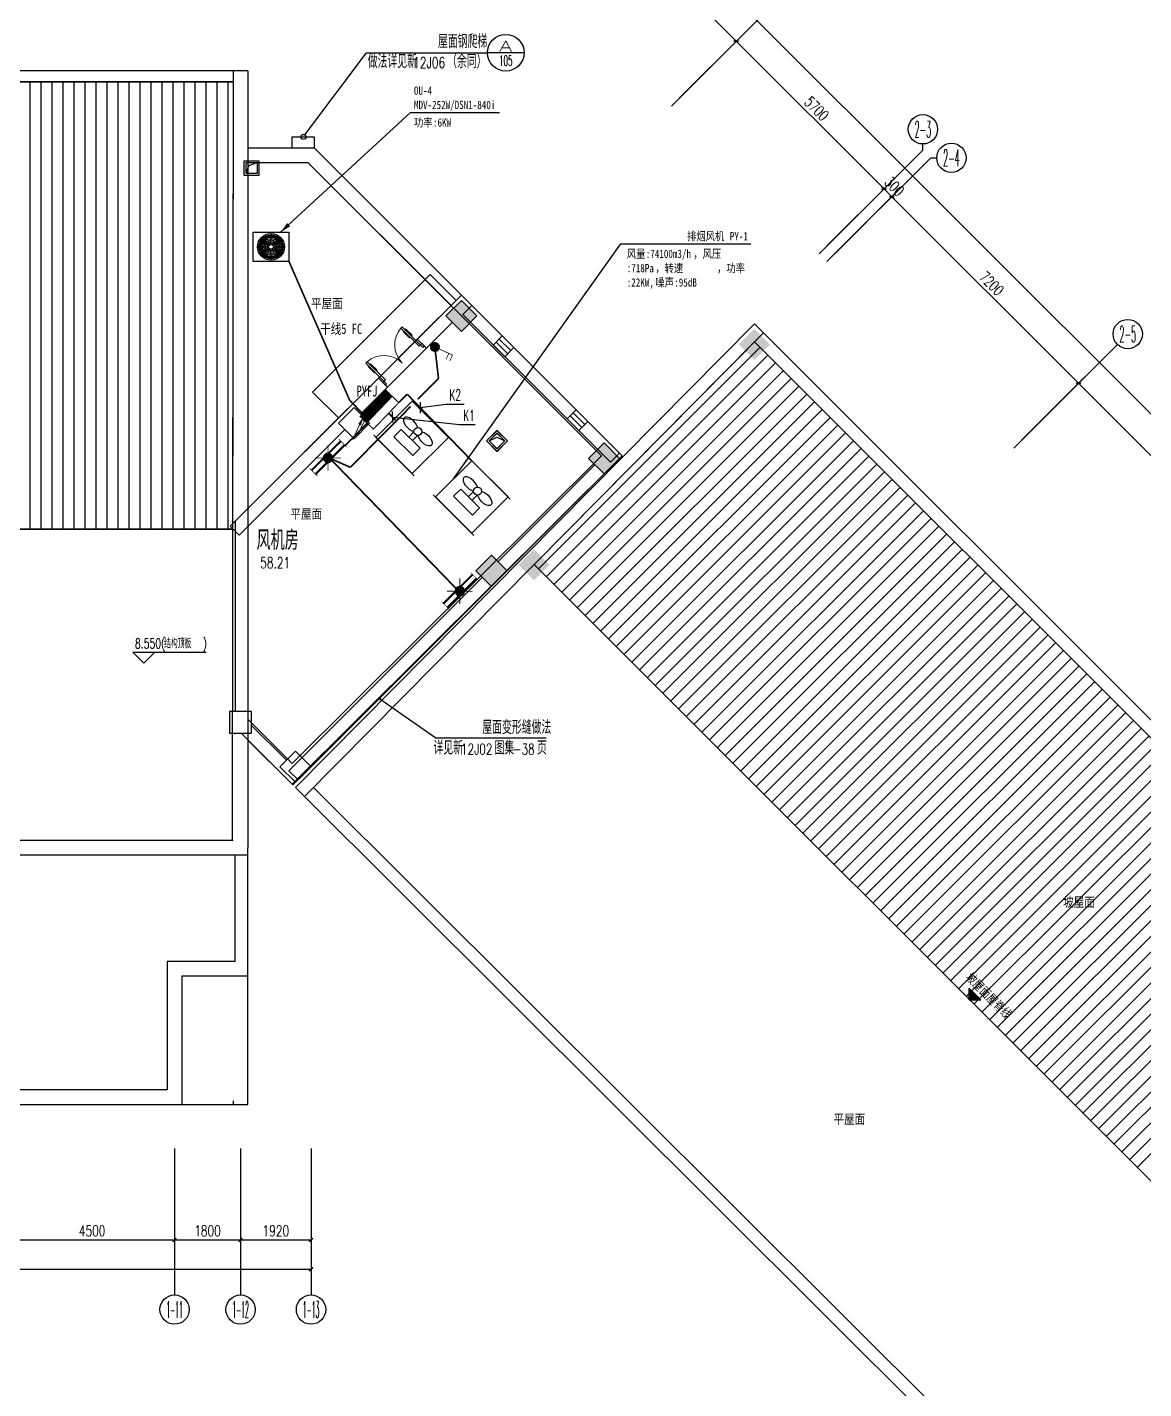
# Model space of a CAD drawing. Extents: x 815029915 to 815825525, y 579155098 to 579748855.
# Drawn here: x 815199760 to 815230207, y 579356450 to 579393603 of the extents above; entities that cross this region are included whole.
import ezdxf
from ezdxf.enums import TextEntityAlignment as Align

# ---------------------------------------------------------------- set-up
doc = ezdxf.new("R2010")
doc.units = 0
doc.header["$LTSCALE"] = 100
doc.header["$MEASUREMENT"] = 0
for name, color, linetype in [('ABDE_SYS', 3, 'Continuous'), ('AXIS', 3, 'Continuous'), ('AXIS_TEXT', 7, 'Continuous'), ('COLUMN', 9, 'Continuous'), ('DIM_ELEV', 3, 'Continuous'), ('DIM_IDEN', 3, 'Continuous'), ('DIM_LEAD', 3, 'Continuous'), ('DOOR_FIRE', 4, 'Continuous'), ('E-TEXT-PLAN-DER', 7, 'Continuous'), ('H-DIM_LEAD', 3, 'Continuous'), ('H-空调-VRV-标注', 3, 'Continuous'), ('H-空调-VRV-设备', 7, 'Continuous'), ('H-通风-排烟-法兰', 4, 'Continuous'), ('H-通风-排烟-端线', 4, 'Continuous'), ('H-通风-排烟-设备', 7, 'Continuous'), ('H-通风-排烟-风管', 2, 'Continuous'), ('PUB_TEXT', 7, 'Continuous'), ('SPACE', 7, 'Continuous'), ('WALL', 9, 'Continuous'), ('WINDOW', 4, 'Continuous'), ('zm', 1, 'Continuous'), ('电-强电平面-标注', 3, 'Continuous'), ('电-强电平面-线缆', 3, 'Continuous'), ('设备-照明', 3, 'Continuous'), ('设备-箱柜', 3, 'Continuous')]:
    doc.layers.add(name, color=color, linetype=linetype)
doc.layers.add('电-强电平面-箭头', color=3, linetype='Continuous', lineweight=0)
doc.styles.add('-宋体', font='', dxfattribs={"width": 0.8})
doc.styles.add('_TCH_AXIS', font='COMPLEX', dxfattribs={"bigfont": 'GBCBIG'})
doc.styles.add('_TCH_DIM', font='SIMPLEX', dxfattribs={"bigfont": 'GBCBIG'})
doc.styles.add('_TCH_DIM_T3', font='SIMPLEX', dxfattribs={"width": 0.705882, "bigfont": 'GBCBIG'})
doc.styles.add('_TCH_LABEL', font='COMPLEX', dxfattribs={"bigfont": 'GBCBIG'})
doc.styles.add('_TCH_SPACE', font='SIMPLEX', dxfattribs={"height": 5, "bigfont": 'GBCBIG'})
doc.styles.add('_THVAC_DIM', font='', dxfattribs={"width": 0.8, "height": 3.5})
doc.styles.add('COMPLEX', font='COMPLEX')
doc.styles.add('ELEC-DIM', font='simplex.shx', dxfattribs={"width": 0.6, "bigfont": 'HZTXT.shx'})
doc.styles.add('IDQSTYLE', font='txt.shx', dxfattribs={"width": 0.7, "bigfont": 'hztxt.shx'})
doc.styles.add('宋体-TK', font='', dxfattribs={"width": 0.8})
doc.styles.get('-宋体').set_extended_font_data('SimSun')
doc.styles.get('_THVAC_DIM').set_extended_font_data('SimSun')
doc.styles.get('宋体-TK').set_extended_font_data('SimSun')
doc.dimstyles.new('_TCH_ARCH-100', dxfattribs={"dimscale": 100, "dimtxt": 2.975, "dimasz": 1, "dimexe": 2.5, "dimexo": 3, "dimgap": 1, "dimtad": 1, "dimdec": 0, "dimzin": 0, "dimdsep": 46, "dimtxsty": '_TCH_DIM_T3', "dimblk": 'ARCHTICK', "dimcen": 0.09, "dimclrt": 7, "dimazin": 2, "dimtfac": 1, "dimtdec": 0, "dimtix": 1, "dimtmove": 2, "dimatfit": 3, "dimfxl": 0, "dimtolj": 1, "dimtzin": 0, "dimarcsym": 0})

# ---------------------------------------------------------------- blocks, each defined once
blk = doc.blocks.new('$VRV_美的$00000021')
for p, q in [((-465, -382), (-465, 382)), ((-465, 382), (465, 382)), ((465, 382), (465, -382)), ((-348, 0), (-65, 0)), ((-238, 254), (-44, 47)), ((-1, 65), (0, 348)), ((239, 253), (44, 47)), ((65, 0), (348, 0)), ((-44, -47), (-238, -254)), ((0, -348), (-2, -65)), ((44, -47), (238, -254)), ((465, -382), (-465, -382))]:
    blk.add_line(p, q)
for radius in [348, 311, 282, 255, 217, 179, 141, 103, 64.6]:
    blk.add_circle((0, 0), radius)
blk = doc.blocks.new('$轴流风机$00000013')
for p, q in [((500, 500, 0), (-500, 500, 0)), ((-500, 500, 0), (-500, -500, 0)), ((500, -500, 0), (500, 500, 0)), ((-240, 259, 0), (-240, -259, 0)), ((-240, 259, 0), (-40, 259, 0)), ((-40, 259, 0), (-40, -259, 0)), ((-40, 50, 0), (103, 50, 0)), ((-240, -259, 0), (-40, -259, 0)), ((-40, -50, 0), (103, -50, 0)), ((-500, -500, 0), (500, -500, 0))]:
    blk.add_line(p, q)
blk.add_circle((162, 0, 0), 77.4)
blk.add_ellipse((160, 199, 0), major_axis=(0, 177), ratio=0.500463, start_param=3.789623, end_param=8.795929)
at = {"extrusion": (0, 0, -1)}
blk.add_ellipse((160, -199, 0), major_axis=(0, -177), ratio=0.500463, start_param=3.789623, end_param=8.795929, dxfattribs=at)
blk = doc.blocks.new('bdfhfgjfj')
at = {"color": 250}
for p, q in [((85993181, 51520419), (85993257, 51520637)), ((85993257, 51520637), (85993481, 51520719))]:
    blk.add_line(p, q, dxfattribs=at)
for points in [[(85993531, 51520369), (85993131, 51520369), (85993131, 51520769), (85993531, 51520769)], [(85993481, 51520419), (85993181, 51520419), (85993181, 51520719), (85993481, 51520719)]]:
    blk.add_lwpolyline(points, close=True, dxfattribs=at)
blk = doc.blocks.new('$DorLib2D$00000011')
at = {"lineweight": 13}
for p, q in [((-0.483, 0.396), (-0.483, 0.235)), ((-0.417, 0.396), (-0.417, 0.235)), ((0.417, 0.396), (0.417, 0.235)), ((0.483, 0.396), (0.483, 0.235))]:
    blk.add_line(p, q, dxfattribs=at)
for p, q in [((-0.483, 0.396), (-0.467, 0.396)), ((-0.467, 0.471), (-0.467, -0.062)), ((-0.467, 0.471), (-0.433, 0.471)), ((-0.433, 0.471), (-0.433, 0.004)), ((-0.417, 0.396), (-0.433, 0.396)), ((0.417, 0.396), (0.433, 0.396)), ((0.433, 0.471), (0.433, 0.004)), ((0.467, 0.471), (0.433, 0.471)), ((0.467, 0.471), (0.467, -0.062)), ((0.483, 0.396), (0.467, 0.396)), ((-0.5, 0.004), (-0.433, 0.004)), ((-0.5, 0.004), (-0.5, -0.062)), ((-0.483, 0.235), (-0.467, 0.235)), ((-0.417, 0.235), (-0.433, 0.235)), ((0.417, 0.235), (0.433, 0.235)), ((0.5, 0.004), (0.433, 0.004)), ((0.483, 0.235), (0.467, 0.235)), ((0.5, 0.004), (0.5, -0.062)), ((-0.5, -0.062), (-0.467, -0.062)), ((0.5, -0.062), (0.467, -0.062))]:
    blk.add_line(p, q)
for centre, start, end in [((-0.467, 0.004), 0, 85.904), ((0.467, 0.004), 94.096, 180)]:
    blk.add_arc(centre, 0.467, start, end, dxfattribs=at)
blk = doc.blocks.new('$TCHSYS$WIN2D')
for p, q in [((-0.5, 0.5), (0.5, 0.5)), ((-0.5, 0.5), (-0.5, -0.5)), ((0.5, 0.167), (-0.5, 0.167)), ((0.5, 0.5), (0.5, -0.5)), ((0.5, -0.167), (-0.5, -0.167)), ((-0.5, -0.5), (0.5, -0.5))]:
    blk.add_line(p, q)
blk = doc.blocks.new('*X96')
at = {"color": 0}
for p, q in [((99.83, 192.74), (101.99, 194.9)), ((99.83, 193.17), (101.57, 194.9)), ((99.83, 193.59), (101.14, 194.9)), ((99.83, 194.02), (100.72, 194.9)), ((99.83, 194.44), (100.29, 194.9)), ((99.83, 194.87), (99.87, 194.9)), ((99.92, 192.4), (102.42, 194.9)), ((100.34, 192.4), (102.84, 194.9)), ((100.76, 192.4), (103.26, 194.9)), ((101.19, 192.4), (103.69, 194.9)), ((101.61, 192.4), (104.11, 194.9)), ((102.04, 192.4), (104.54, 194.9)), ((102.46, 192.4), (104.96, 194.9)), ((102.88, 192.4), (105.38, 194.9)), ((103.31, 192.4), (105.81, 194.9)), ((103.73, 192.4), (106.23, 194.9)), ((104.16, 192.4), (106.66, 194.9)), ((104.58, 192.4), (107.08, 194.9)), ((105.01, 192.4), (107.51, 194.9)), ((105.43, 192.4), (107.93, 194.9)), ((105.85, 192.4), (108.35, 194.9)), ((106.28, 192.4), (108.78, 194.9)), ((106.7, 192.4), (109.2, 194.9)), ((107.13, 192.4), (109.63, 194.9)), ((107.55, 192.4), (109.83, 194.68)), ((107.98, 192.4), (109.83, 194.26)), ((108.4, 192.4), (109.83, 193.83)), ((108.82, 192.4), (109.83, 193.41)), ((109.25, 192.4), (109.83, 192.99)), ((109.67, 192.4), (109.83, 192.56))]:
    blk.add_line(p, q, dxfattribs=at)
blk = doc.blocks.new('HC000427')
at = {"color": 0, "linetype": 'Continuous', "const_width": 0.3}
blk.add_lwpolyline([(5, 2.5), (-5, 2.5), (-5, -2.5), (5, -2.5)], close=True, dxfattribs=at)
blk.add_lwpolyline([(5, 0), (-5, 0)], dxfattribs=at)
at = {"color": 0, "linetype": 'Continuous'}
blk.add_blockref('*X96', (-104.83, -194.9), dxfattribs=at)
at = {"layer": 'E-TEXT-PLAN-DER', "color": 0, "style": 'IDQSTYLE', "width": 0.7}
blk.add_attdef('PSFHATT', (7, -2.5), '', height=2.5, dxfattribs=at)
blk = doc.blocks.new('*X163')
at = {"color": 0, "linetype": 'Continuous'}
for p, q in [((192.59, 446.72), (193.93, 448.06)), ((192.65, 447.21), (193.44, 448)), ((192.67, 446.38), (194.27, 447.98)), ((192.81, 446.1), (194.55, 447.84)), ((193.01, 445.87), (194.78, 447.64)), ((193.27, 445.7), (194.95, 447.39)), ((193.58, 445.59), (195.06, 447.07)), ((193.98, 445.57), (195.08, 446.67))]:
    blk.add_line(p, q, dxfattribs=at)
blk = doc.blocks.new('HC000755')
at = {"color": 0, "linetype": 'Continuous'}
blk.add_line((-5.47, -5.53), (-2.36, -2.36), dxfattribs=at)
blk.add_lwpolyline([(-2.36, -2.36, 0.8, 0, 0), (-0.41, -0.47, 0, 0, 0)], format="xyseb", dxfattribs=at)
blk.add_circle((0, 0), 0.625, dxfattribs=at)
at = {"color": 0, "linetype": 'Continuous', "xscale": 0.5, "yscale": 0.5, "zscale": 0.5}
blk.add_blockref('*X163', (-96.92, -223.41), dxfattribs=at)
at = {"color": 0, "style": 'IDQSTYLE', "width": 0.7}
blk.add_attdef('PSFHATT', (2.63, -5.53), '', height=2.5, dxfattribs=at)
blk = doc.blocks.new('_AXISO')
blk.add_circle((0, 0), 0.5)
at = {"layer": 'AXIS_TEXT', "style": 'COMPLEX', "width": 1.041667}
blk.add_attdef('A', text='', height=0.56, dxfattribs=at).set_placement((-0.25, -0.28), (0.25, -0.28), align=Align.FIT)
blk = doc.blocks.new('_ArchTick')
at = {"color": 0, "linetype": 'ByBlock', "const_width": 0.4}
blk.add_lwpolyline([(-0.5, -0.5), (0.5, 0.5)], dxfattribs=at)
blk = doc.blocks.new('*D535')
at = {"layer": 'AXIS', "color": 0, "lineweight": -2, "transparency": 16777216}
for p, q in [((815213296, 579395908), (815215594, 579398206)), ((815215417, 579398029), (815252894, 579360553)), ((815250772, 579358431), (815253070, 579360729))]:
    blk.add_line(p, q, dxfattribs=at)
at = {"layer": 'Defpoints', "color": 0, "transparency": 16777216}
for p in [(815213083, 579395696), (815252894, 579360553), (815250560, 579358219)]:
    blk.add_point(p, dxfattribs=at)
at = {"layer": 'AXIS', "color": 0, "lineweight": -2, "transparency": 16777216, "xscale": 100, "yscale": 100, "zscale": 100}
for p, rotation in [((815215417, 579398029), 135.0000000001822), ((815252894, 579360553), 315.0000000001822)]:
    blk.add_blockref('_ArchTick', p, dxfattribs=dict(at, rotation=rotation))
at = {"layer": 'AXIS', "color": 7, "transparency": 16777216, "insert": (815234331, 579379467), "char_height": 297.5, "attachment_point": 5, "rotation": 315, "style": '_TCH_DIM_T3'}
blk.add_mtext('\\A1;53000', dxfattribs=at)
blk = doc.blocks.new('*D536')
at = {"layer": 'AXIS', "color": 0, "lineweight": -2, "transparency": 16777216}
for p, q in [((815213296, 579395908), (815215028, 579397640)), ((815214851, 579397464), (815219094, 579393221)), ((815217538, 579391665), (815219271, 579393398))]:
    blk.add_line(p, q, dxfattribs=at)
at = {"layer": 'Defpoints', "color": 0, "transparency": 16777216}
for p in [(815213083, 579395696), (815219094, 579393221), (815217326, 579391453)]:
    blk.add_point(p, dxfattribs=at)
at = {"layer": 'AXIS', "color": 0, "lineweight": -2, "transparency": 16777216, "xscale": 100, "yscale": 100, "zscale": 100}
for p, rotation in [((815214851, 579397464), 135), ((815219094, 579393221), 315)]:
    blk.add_blockref('_ArchTick', p, dxfattribs=dict(at, rotation=rotation))
at = {"layer": 'AXIS', "color": 7, "transparency": 16777216, "insert": (815217148, 579395518), "char_height": 297.5, "attachment_point": 5, "rotation": 315, "style": '_TCH_DIM_T3'}
blk.add_mtext('\\A1;6000', dxfattribs=at)
blk = doc.blocks.new('*D537')
at = {"layer": 'AXIS', "color": 0, "lineweight": -2, "transparency": 16777216}
for p, q in [((815217538, 579391665), (815219271, 579393398)), ((815219094, 579393221), (815223124, 579389191)), ((815221569, 579387635), (815223301, 579389367))]:
    blk.add_line(p, q, dxfattribs=at)
at = {"layer": 'Defpoints', "color": 0, "transparency": 16777216}
for p in [(815217326, 579391453), (815223124, 579389191), (815221357, 579387423)]:
    blk.add_point(p, dxfattribs=at)
at = {"layer": 'AXIS', "color": 0, "lineweight": -2, "transparency": 16777216, "xscale": 100, "yscale": 100, "zscale": 100}
for p, rotation in [((815219094, 579393221), 135), ((815223124, 579389191), 315)]:
    blk.add_blockref('_ArchTick', p, dxfattribs=dict(at, rotation=rotation))
at = {"layer": 'AXIS', "color": 7, "transparency": 16777216, "insert": (815221285, 579391382), "char_height": 297.5, "attachment_point": 5, "rotation": 315, "style": '_TCH_DIM_T3'}
blk.add_mtext('\\A1;5700', dxfattribs=at)
blk = doc.blocks.new('*D538')
at = {"layer": 'AXIS', "color": 0, "lineweight": -2, "transparency": 16777216}
for p, q in [((815221569, 579387635), (815223301, 579389367)), ((815221781, 579387423), (815223513, 579389155)), ((815223124, 579389191), (815223054, 579389261)), ((815223124, 579389191), (815223336, 579388978)), ((815223336, 579388978), (815223407, 579388908))]:
    blk.add_line(p, q, dxfattribs=at)
at = {"layer": 'Defpoints', "color": 0, "transparency": 16777216}
for p in [(815223336, 579388978), (815221357, 579387423), (815221569, 579387211)]:
    blk.add_point(p, dxfattribs=at)
at = {"layer": 'AXIS', "color": 0, "lineweight": -2, "transparency": 16777216, "xscale": 100, "yscale": 100, "zscale": 100}
for p, rotation in [((815223124, 579389191), 315), ((815223336, 579388978), 135)]:
    blk.add_blockref('_ArchTick', p, dxfattribs=dict(at, rotation=rotation))
at = {"layer": 'AXIS', "color": 7, "transparency": 16777216, "insert": (815223406, 579389260), "char_height": 297.5, "attachment_point": 5, "rotation": 315, "style": '_TCH_DIM_T3'}
blk.add_mtext('\\A1;300', dxfattribs=at)
blk = doc.blocks.new('*D539')
at = {"layer": 'AXIS', "color": 0, "lineweight": -2, "transparency": 16777216}
for p, q in [((815221781, 579387423), (815223513, 579389155)), ((815223336, 579388978), (815228428, 579383887)), ((815226872, 579382332), (815228604, 579384064))]:
    blk.add_line(p, q, dxfattribs=at)
at = {"layer": 'Defpoints', "color": 0, "transparency": 16777216}
for p in [(815221569, 579387211), (815228428, 579383887), (815226660, 579382119)]:
    blk.add_point(p, dxfattribs=at)
at = {"layer": 'AXIS', "color": 0, "lineweight": -2, "transparency": 16777216, "xscale": 100, "yscale": 100, "zscale": 100}
for p, rotation in [((815223336, 579388978), 135), ((815228428, 579383887), 315)]:
    blk.add_blockref('_ArchTick', p, dxfattribs=dict(at, rotation=rotation))
at = {"layer": 'AXIS', "color": 7, "transparency": 16777216, "insert": (815226058, 579386609), "char_height": 297.5, "attachment_point": 5, "rotation": 315, "style": '_TCH_DIM_T3'}
blk.add_mtext('\\A1;7200', dxfattribs=at)
blk = doc.blocks.new('*D540')
at = {"layer": 'AXIS', "color": 0, "lineweight": -2, "transparency": 16777216}
for p, q in [((815226872, 579382332), (815228604, 579384064)), ((815228428, 579383887), (815233519, 579378796)), ((815231963, 579377240), (815233696, 579378973))]:
    blk.add_line(p, q, dxfattribs=at)
at = {"layer": 'Defpoints', "color": 0, "transparency": 16777216}
for p in [(815226660, 579382119), (815233519, 579378796), (815231751, 579377028)]:
    blk.add_point(p, dxfattribs=at)
at = {"layer": 'AXIS', "color": 0, "lineweight": -2, "transparency": 16777216, "xscale": 100, "yscale": 100, "zscale": 100}
for p, rotation in [((815228428, 579383887), 135.0000000006708), ((815233519, 579378796), 315.0000000006708)]:
    blk.add_blockref('_ArchTick', p, dxfattribs=dict(at, rotation=rotation))
at = {"layer": 'AXIS', "color": 7, "transparency": 16777216, "insert": (815231149, 579381518), "char_height": 297.5, "attachment_point": 5, "rotation": 315, "style": '_TCH_DIM_T3'}
blk.add_mtext('\\A1;7200', dxfattribs=at)
blk = doc.blocks.new('*D581')
at = {"layer": 'AXIS', "color": 0, "lineweight": -2, "transparency": 16777216}
for p, q in [((815148078, 579362710), (815148078, 579359460)), ((815207498, 579362710), (815207498, 579359460)), ((815148078, 579359710), (815207498, 579359710))]:
    blk.add_line(p, q, dxfattribs=at)
at = {"layer": 'Defpoints', "color": 0, "transparency": 16777216}
for p in [(815148078, 579363010), (815207498, 579363010), (815207498, 579359710)]:
    blk.add_point(p, dxfattribs=at)
at = {"layer": 'AXIS', "color": 0, "lineweight": -2, "transparency": 16777216, "xscale": 100, "yscale": 100, "zscale": 100, "rotation": 180}
blk.add_blockref('_ArchTick', (815148078, 579359710), dxfattribs=at)
at = {"layer": 'AXIS', "color": 0, "lineweight": -2, "transparency": 16777216, "xscale": 100, "yscale": 100, "zscale": 100}
blk.add_blockref('_ArchTick', (815207498, 579359710), dxfattribs=at)
at = {"layer": 'AXIS', "color": 7, "transparency": 16777216, "insert": (815177788, 579359958), "char_height": 297.5, "attachment_point": 5, "style": '_TCH_DIM_T3'}
blk.add_mtext('\\A1;59420', dxfattribs=at)
blk = doc.blocks.new('*D594')
at = {"layer": 'AXIS', "color": 0, "lineweight": -2, "transparency": 16777216}
for p, q in [((815199278, 579362710), (815199278, 579360260)), ((815203778, 579362710), (815203778, 579360260)), ((815199278, 579360510), (815203778, 579360510))]:
    blk.add_line(p, q, dxfattribs=at)
at = {"layer": 'Defpoints', "color": 0, "transparency": 16777216}
for p in [(815199278, 579363010), (815203778, 579363010), (815203778, 579360510)]:
    blk.add_point(p, dxfattribs=at)
at = {"layer": 'AXIS', "color": 0, "lineweight": -2, "transparency": 16777216, "xscale": 100, "yscale": 100, "zscale": 100, "rotation": 180}
blk.add_blockref('_ArchTick', (815199278, 579360510), dxfattribs=at)
at = {"layer": 'AXIS', "color": 0, "lineweight": -2, "transparency": 16777216, "xscale": 100, "yscale": 100, "zscale": 100}
blk.add_blockref('_ArchTick', (815203778, 579360510), dxfattribs=at)
at = {"layer": 'AXIS', "color": 7, "transparency": 16777216, "insert": (815201528, 579360758), "char_height": 297.5, "attachment_point": 5, "style": '_TCH_DIM_T3'}
blk.add_mtext('\\A1;4500', dxfattribs=at)
blk = doc.blocks.new('*D595')
at = {"layer": 'AXIS', "color": 0, "lineweight": -2, "transparency": 16777216}
for p, q in [((815203778, 579362710), (815203778, 579360260)), ((815205578, 579362710), (815205578, 579360260)), ((815203778, 579360510), (815205578, 579360510))]:
    blk.add_line(p, q, dxfattribs=at)
at = {"layer": 'Defpoints', "color": 0, "transparency": 16777216}
for p in [(815203778, 579363010), (815205578, 579363010), (815205578, 579360510)]:
    blk.add_point(p, dxfattribs=at)
at = {"layer": 'AXIS', "color": 0, "lineweight": -2, "transparency": 16777216, "xscale": 100, "yscale": 100, "zscale": 100, "rotation": 180}
blk.add_blockref('_ArchTick', (815203778, 579360510), dxfattribs=at)
at = {"layer": 'AXIS', "color": 0, "lineweight": -2, "transparency": 16777216, "xscale": 100, "yscale": 100, "zscale": 100}
blk.add_blockref('_ArchTick', (815205578, 579360510), dxfattribs=at)
at = {"layer": 'AXIS', "color": 7, "transparency": 16777216, "insert": (815204678, 579360758), "char_height": 297.5, "attachment_point": 5, "style": '_TCH_DIM_T3'}
blk.add_mtext('\\A1;1800', dxfattribs=at)
blk = doc.blocks.new('*D596')
at = {"layer": 'AXIS', "color": 0, "lineweight": -2, "transparency": 16777216}
for p, q in [((815205578, 579362710), (815205578, 579360260)), ((815207498, 579362710), (815207498, 579360260)), ((815205578, 579360510), (815207498, 579360510))]:
    blk.add_line(p, q, dxfattribs=at)
at = {"layer": 'Defpoints', "color": 0, "transparency": 16777216}
for p in [(815205578, 579363010), (815207498, 579363010), (815207498, 579360510)]:
    blk.add_point(p, dxfattribs=at)
at = {"layer": 'AXIS', "color": 0, "lineweight": -2, "transparency": 16777216, "xscale": 100, "yscale": 100, "zscale": 100, "rotation": 180}
blk.add_blockref('_ArchTick', (815205578, 579360510), dxfattribs=at)
at = {"layer": 'AXIS', "color": 0, "lineweight": -2, "transparency": 16777216, "xscale": 100, "yscale": 100, "zscale": 100}
blk.add_blockref('_ArchTick', (815207498, 579360510), dxfattribs=at)
at = {"layer": 'AXIS', "color": 7, "transparency": 16777216, "insert": (815206538, 579360758), "char_height": 297.5, "attachment_point": 5, "style": '_TCH_DIM_T3'}
blk.add_mtext('\\A1;1920', dxfattribs=at)
blk = doc.blocks.new('HC000067')
at = {"color": 0, "linetype": 'Continuous'}
for points, const_width in [([(6.25, 0.83), (-6.25, 0.83)], 0.6), ([(-6.25, 1.65), (-6.25, -1.65)], 0.2), ([(6.25, 1.65), (6.25, -1.65)], 0.2), ([(6.25, -0.83), (-6.25, -0.83)], 0.6)]:
    blk.add_lwpolyline(points, dxfattribs=dict(at, const_width=const_width))
at = {"layer": 'E-TEXT-PLAN-DER', "color": 0, "style": 'IDQSTYLE', "width": 0.7}
blk.add_attdef('PSFHATT', (8.25, -1.65), '', height=2.5, dxfattribs=at)
blk = doc.blocks.new('*X30')
at = {"color": 0, "linetype": 'Continuous'}
for p, q in [((279.61, 223.04), (280.95, 224.38)), ((279.62, 223.34), (280.65, 224.37)), ((279.65, 222.8), (281.19, 224.34)), ((279.73, 222.59), (281.39, 224.26)), ((279.79, 223.79), (280.2, 224.2)), ((279.83, 222.42), (281.57, 224.16)), ((279.96, 222.26), (281.73, 224.03)), ((280.11, 222.13), (281.86, 223.88)), ((280.29, 222.02), (281.97, 223.7)), ((280.49, 221.94), (282.05, 223.5)), ((280.72, 221.89), (282.1, 223.27)), ((281.01, 221.89), (282.1, 222.98)), ((281.41, 222.01), (281.98, 222.58))]:
    blk.add_line(p, q, dxfattribs=at)
blk = doc.blocks.new('HC000071')
at = {"color": 0, "linetype": 'Continuous', "const_width": 0.2}
for points in [[(-2.5, 2.5), (-0.88, 0.88)], [(2.5, 2.5), (0.88, 0.88)], [(-0.88, -0.88), (-2.5, -2.5)], [(0.88, -0.88), (2.5, -2.5)]]:
    blk.add_lwpolyline(points, dxfattribs=at)
at = {"color": 0, "linetype": 'Continuous'}
for start, end in [(135, 180), (180, 225), (90, 135), (45, 90), (0, 45), (315, 0), (225, 270), (270, 315)]:
    blk.add_arc((0, 0), 1.25, start, end, dxfattribs=at)
blk.add_blockref('*X30', (-280.86, -223.13), dxfattribs=at)
at = {"color": 0, "style": 'IDQSTYLE', "width": 0.7}
blk.add_attdef('PSFHATT', (4.5, -2.5), '', height=2.5, dxfattribs=at)
blk = doc.blocks.new('*X45')
at = {"color": 0, "linetype": 'Continuous'}
for p, q in [((262, 135.85), (263.24, 137.09)), ((262.02, 135.59), (263.5, 137.07)), ((262.05, 136.18), (262.91, 137.04)), ((262.09, 135.37), (263.71, 137)), ((262.18, 135.19), (263.9, 136.91)), ((262.3, 135.02), (264.07, 136.79)), ((262.44, 134.88), (264.21, 136.64)), ((262.61, 134.77), (264.32, 136.48)), ((262.8, 134.67), (264.42, 136.29)), ((263.02, 134.61), (264.48, 136.07)), ((263.28, 134.59), (264.5, 135.8)), ((263.62, 134.65), (264.44, 135.46))]:
    blk.add_line(p, q, dxfattribs=at)
blk = doc.blocks.new('HC000107')
at = {"color": 0, "linetype": 'Continuous', "const_width": 0.2}
for points in [[(0.88, 2.13), (3.75, 5), (5, 3.75)], [(2.9, 4.28), (4.19, 3.02)]]:
    blk.add_lwpolyline(points, dxfattribs=at)
blk.add_lwpolyline([(0.88, 0.37, 0.198912), (1.25, 1.25, 0.198912), (0.88, 2.13, 0.198912), (0, 2.5, 0.198912), (-0.88, 2.13, 0.198912), (-1.25, 1.25, 0.198912), (-0.88, 0.37, 0.198912), (0, 0, 0.198912)], format="xyb", close=True, dxfattribs=at)
at = {"color": 0, "linetype": 'Continuous'}
blk.add_blockref('*X45', (-263.25, -134.59), dxfattribs=at)
at = {"layer": 'E-TEXT-PLAN-DER', "color": 0, "style": 'IDQSTYLE', "width": 0.7}
blk.add_attdef('PSFHATT', (7, 0), '', height=2.5, dxfattribs=at)

msp = doc.modelspace()

# ---------------------------------------------------------------- hatches: boundary and pattern name
at = {"layer": 'DIM_ELEV'}
msp.add_hatch(color=256, dxfattribs=at).paths.add_polyline_path([(815225449.8, 579367067.2), (815225768, 579367067.2), (815225449.8, 579367385.4)])
at = {"layer": 'DIM_LEAD'}
msp.add_hatch(color=256, dxfattribs=at).paths.add_polyline_path([(815209412.7, 579375277.5, 1), (815209332.7, 579375277.5, 1)], flags=17)
at = {"layer": 'zm'}
for points in [[(815211598.8, 579386139.4), (815211174.6, 579385715.1), (815211598.8, 579385290.8), (815212023.1, 579385715.1)], [(815219589.7, 579385372.1), (815219165.5, 579384947.9), (815219589.7, 579384523.6), (815220014, 579384947.9)], [(815215488.5, 579382260.9), (815215064.2, 579381836.6), (815215488.5, 579381412.3), (815215912.8, 579381836.6)], [(815213579.3, 579379361.7), (815213155, 579378937.5), (815213579.3, 579378513.2), (815214003.6, 579378937.5)], [(815212420.4, 579379192.7), (815211996.1, 579378768.5), (815212420.4, 579378344.2), (815212844.6, 579378768.5)]]:
    msp.add_hatch(color=1, dxfattribs=at).paths.add_polyline_path(points)

# ---------------------------------------------------------------- linework, layer by layer
for p, q in [((815205778.2, 579392409.7), (815190478.2, 579392409.7)), ((815205378.2, 579392409.7), (815205343.6, 579371409.7)), ((815205778.2, 579392409.7), (815205778.2, 579371209.7)), ((815184478.2, 579392109.7), (815205377.7, 579392109.7)), ((815205378.2, 579392109.7), (815190178.2, 579392109.7)), ((815205377.7, 579392109.7), (815205357.6, 579379909.7)), ((815206980.1, 579390309.7), (815206980.1, 579390609.7)), ((815206980.1, 579390609.7), (815207580.1, 579390609.7)), ((815207580.1, 579390609.7), (815207580.1, 579390309.7)), ((815205778.2, 579390309.7), (815207580.1, 579390309.7)), ((815207580.1, 579390309.7), (815215982.7, 579381907.2)), ((815205778.2, 579389909.7), (815207414.4, 579389909.7)), ((815207414.4, 579389909.7), (815211315.7, 579386008.5)), ((815207540.4, 579383647.5), (815210750, 579386857.1)), ((815210750, 579386857.1), (815211457.1, 579386149.9)), ((815211598.5, 579386291.4), (815205428.2, 579380121.1)), ((815215982.6, 579381907.3), (815211598.5, 579386291.4)), ((815207073.2, 579372856.5), (815219588.8, 579385513.6)), ((815219588.8, 579385513.6), (815244691.1, 579360411.3)), ((815207320.8, 579372609.1), (815219836.3, 579385266.1)), ((815213580, 579378939.1), (815219590.2, 579385017.2)), ((815219590.2, 579385017.2), (815244196.1, 579360411.3)), ((815219590.2, 579385017.2), (815244196.1, 579360411.3)), ((815208247.5, 579382940.4), (815207540.4, 579383647.5)), ((815215982.7, 579381907.2), (815206984.5, 579372944.8)), ((815215488.5, 579381412.3), (815215912.8, 579381836.6)), ((815215912.3, 579381837.1), (815215982.6, 579381907.3)), ((815215912.8, 579381836.6), (815215912.3, 579381837.1)), ((815212844.2, 579378768.9), (815215488, 579381412.8)), ((815215488, 579381412.8), (815215488.5, 579381412.3)), ((815205428.2, 579380121.1), (815205428.2, 579374934.9)), ((815183928.2, 579379909.7), (815205378.2, 579379909.7)), ((815205357.6, 579379909.7), (815184478.2, 579379909.7)), ((815212420.4, 579378344.2), (815212844.6, 579378768.5)), ((815212844.6, 579378768.5), (815212844.2, 579378768.9)), ((815238150.4, 579354365.5), (815213580, 579378939.1)), ((815238397.9, 579354118), (815213580, 579378939.1)), ((815207497.7, 579373422.5), (815212419.9, 579378344.7)), ((815212419.9, 579378344.7), (815212420.4, 579378344.2)), ((815205428.2, 579374934.9), (815205278.2, 579374934.9)), ((815205278.2, 579374934.9), (815205278.2, 579374334.9)), ((815205278.2, 579374334.9), (815205594.4, 579374334.9)), ((815205594.4, 579374334.9), (815207002.3, 579372927.1)), ((815206984.5, 579372944.8), (815205778.2, 579374151.2)), ((815207073.9, 579372997.8), (815207498.2, 579373422)), ((815207498.2, 579373422), (815207497.7, 579373422.5)), ((815207002.3, 579372927.1), (815207073.5, 579372998.2)), ((815207143.7, 579372785.6), (815207073.2, 579372856.5)), ((815207073.5, 579372998.2), (815207073.9, 579372997.8)), ((815232140, 579347860.1), (815207143.7, 579372785.6)), ((815232139.6, 579348354.7), (815207566.9, 579372858)), ((815205378.2, 579371409.7), (815184478.2, 579371409.7)), ((815205778.2, 579364209.7), (815205778.2, 579371209.7)), ((815205778.2, 579371009.7), (815184478.2, 579371009.7)), ((815205428.2, 579368109.7), (815205428.2, 579371009.7)), ((815205428.2, 579368109.7), (815203578.2, 579368109.7)), ((815203578.2, 579368109.7), (815203578.2, 579364609.7)), ((815205778.2, 579367709.7), (815203978.2, 579367709.7)), ((815203978.2, 579367709.7), (815203978.2, 579364209.7)), ((815203578.2, 579364609.7), (815186278.2, 579364609.7)), ((815184078.2, 579364209.7), (815205778.2, 579364209.7))]:
    msp.add_line(p, q)
at = {"color": 252, "linetype": 'Continuous'}
for p, q in [((815199841, 579379909.7), (815199841, 579392109.7)), ((815200141, 579379909.7), (815200141, 579392109.7)), ((815200441, 579379909.7), (815200441, 579392109.7)), ((815200741, 579379909.7), (815200741, 579392109.7)), ((815201041, 579379909.7), (815201041, 579392109.7)), ((815201341, 579379909.7), (815201341, 579392109.7)), ((815201641, 579379909.7), (815201641, 579392109.7)), ((815201941, 579379909.7), (815201941, 579392109.7)), ((815202241, 579379909.7), (815202241, 579392109.7)), ((815202541, 579379909.7), (815202541, 579392109.7)), ((815202841, 579379909.7), (815202841, 579392109.7)), ((815203141, 579379909.7), (815203141, 579392109.7)), ((815203441, 579379909.7), (815203441, 579392109.7)), ((815203741, 579379909.7), (815203741, 579392109.7)), ((815204041, 579379909.7), (815204041, 579392109.7)), ((815204341, 579379909.7), (815204341, 579392109.7)), ((815204641, 579379909.7), (815204641, 579392109.7)), ((815204941, 579379909.7), (815204941, 579392109.7)), ((815205241, 579379909.7), (815205241, 579392109.7)), ((815213697.7, 579378821.4), (815219741.8, 579384865.6)), ((815213909.8, 579378609.3), (815219954, 579384653.4)), ((815214121.9, 579378397.1), (815220166.1, 579384441.3)), ((815214334, 579378185), (815220378.2, 579384229.2)), ((815214546.2, 579377972.8), (815220590.4, 579384017)), ((815214758.3, 579377760.7), (815220802.5, 579383804.9)), ((815214970.4, 579377548.5), (815221014.6, 579383592.8)), ((815215182.5, 579377336.4), (815221226.8, 579383380.6)), ((815215394.6, 579377124.2), (815221438.9, 579383168.5)), ((815215606.7, 579376912.1), (815221651, 579382956.4)), ((815215818.9, 579376699.9), (815221863.2, 579382744.2)), ((815216031, 579376487.8), (815222075.3, 579382532.1)), ((815216243.1, 579376275.6), (815222287.4, 579382320)), ((815216455.2, 579376063.5), (815222499.6, 579382107.8)), ((815216667.3, 579375851.4), (815222711.7, 579381895.7)), ((815216879.5, 579375639.2), (815222923.8, 579381683.6)), ((815217091.6, 579375427.1), (815223136, 579381471.4)), ((815217303.7, 579375214.9), (815223348.1, 579381259.3)), ((815217515.8, 579375002.8), (815223560.2, 579381047.2)), ((815217727.9, 579374790.6), (815223772.3, 579380835)), ((815217940, 579374578.5), (815223984.5, 579380622.9)), ((815218152.2, 579374366.3), (815224196.6, 579380410.8)), ((815218364.3, 579374154.2), (815224408.7, 579380198.6)), ((815218576.4, 579373942), (815224620.9, 579379986.5)), ((815218788.5, 579373729.9), (815224833, 579379774.4)), ((815219000.6, 579373517.7), (815225045.1, 579379562.3)), ((815219212.8, 579373305.6), (815225257.3, 579379350.1)), ((815219424.9, 579373093.5), (815225469.4, 579379138)), ((815219637, 579372881.3), (815225681.5, 579378925.9)), ((815219849.1, 579372669.2), (815225893.7, 579378713.7)), ((815220061.2, 579372457), (815226105.8, 579378501.6)), ((815220273.3, 579372244.9), (815226317.9, 579378289.5)), ((815220485.5, 579372032.7), (815226530.1, 579378077.3)), ((815220697.6, 579371820.6), (815226742.2, 579377865.2)), ((815220909.7, 579371608.4), (815226954.3, 579377653.1)), ((815221121.8, 579371396.3), (815227166.5, 579377440.9)), ((815221333.9, 579371184.1), (815227378.6, 579377228.8)), ((815221546.1, 579370972), (815227590.7, 579377016.7)), ((815221758.2, 579370759.9), (815227802.9, 579376804.5)), ((815221970.3, 579370547.7), (815228015, 579376592.4)), ((815222182.4, 579370335.6), (815228227.1, 579376380.3)), ((815222394.5, 579370123.4), (815228439.3, 579376168.1)), ((815222606.6, 579369911.3), (815228651.4, 579375956)), ((815222818.8, 579369699.1), (815228863.5, 579375743.9)), ((815223030.9, 579369487), (815229075.6, 579375531.7)), ((815223243, 579369274.8), (815229287.8, 579375319.6)), ((815223455.1, 579369062.7), (815229499.9, 579375107.5)), ((815223667.2, 579368850.5), (815229712, 579374895.3)), ((815223879.4, 579368638.4), (815229924.2, 579374683.2)), ((815224091.5, 579368426.2), (815230136.3, 579374471.1)), ((815224303.6, 579368214.1), (815230348.4, 579374259)), ((815224515.7, 579368002), (815230560.6, 579374046.8)), ((815224727.8, 579367789.8), (815230772.7, 579373834.7)), ((815224939.9, 579367577.7), (815230984.8, 579373622.6)), ((815225152.1, 579367365.5), (815231197, 579373410.4)), ((815225364.2, 579367153.4), (815231409.1, 579373198.3)), ((815225576.3, 579366941.2), (815231621.2, 579372986.2)), ((815225788.4, 579366729.1), (815231833.4, 579372774)), ((815226000.5, 579366516.9), (815232045.5, 579372561.9)), ((815226212.7, 579366304.8), (815232257.6, 579372349.8)), ((815226424.8, 579366092.6), (815232469.8, 579372137.6)), ((815226636.9, 579365880.5), (815232681.9, 579371925.5)), ((815226849, 579365668.3), (815232894, 579371713.4)), ((815227061.1, 579365456.2), (815233106.2, 579371501.2)), ((815227273.2, 579365244.1), (815233318.3, 579371289.1)), ((815227485.4, 579365031.9), (815233530.4, 579371077)), ((815227697.5, 579364819.8), (815233742.6, 579370864.8)), ((815227909.6, 579364607.6), (815233954.7, 579370652.7)), ((815228121.7, 579364395.5), (815234166.8, 579370440.6)), ((815228333.8, 579364183.3), (815234378.9, 579370228.4)), ((815228546, 579363971.2), (815234591.1, 579370016.3)), ((815228758.1, 579363759), (815234803.2, 579369804.2)), ((815228970.2, 579363546.9), (815235015.3, 579369592)), ((815229182.3, 579363334.7), (815235227.5, 579369379.9)), ((815229394.4, 579363122.6), (815235439.6, 579369167.8)), ((815229606.5, 579362910.4), (815235651.7, 579368955.6)), ((815229818.7, 579362698.3), (815235863.9, 579368743.5)), ((815230030.8, 579362486.2), (815236076, 579368531.4))]:
    msp.add_line(p, q, dxfattribs=at)
at = {"color": 250}
for p, q in [((815205728.2, 579389609.7), (815205804.7, 579389827.7)), ((815205804.7, 579389827.7), (815206028.2, 579389909.7)), ((815212357.3, 579382312.6), (815212565.5, 579382412.6)), ((815212565.5, 579382412.6), (815212781.6, 579382312.6))]:
    msp.add_line(p, q, dxfattribs=at)
at = {"color": 6}
for p, q in [((815205378.2, 579364309.7), (815205378.2, 579364209.7)), ((815205378.2, 579364209.7), (815205778.2, 579364209.7)), ((815205778.2, 579364209.7), (815205778.2, 579364309.7))]:
    msp.add_line(p, q, dxfattribs=at)
at = {"color": 250}
for points in [[(815206078.2, 579389559.7), (815205678.2, 579389559.7), (815205678.2, 579389959.7), (815206078.2, 579389959.7)], [(815206028.2, 579389609.7), (815205728.2, 579389609.7), (815205728.2, 579389909.7), (815206028.2, 579389909.7)], [(815212569.5, 579382029.7), (815212286.6, 579382312.6), (815212569.5, 579382595.4), (815212852.3, 579382312.6)], [(815212569.5, 579382100.5), (815212357.3, 579382312.6), (815212569.5, 579382524.7), (815212781.6, 579382312.6)]]:
    msp.add_lwpolyline(points, close=True, dxfattribs=at)
at = {"color": 254}
msp.add_lwpolyline([(815205778.2, 579389909.7), (815207414.4, 579389909.7), (815215416.5, 579381907.7), (815206985.1, 579373510), (815205778.2, 579374716.9)], dxfattribs=at)
at = {"layer": 'AXIS'}
for p, q in [((815217326.1, 579391453.2), (815220154.5, 579394281.7)), ((815221356.6, 579387422.7), (815224185, 579390251.2)), ((815224185, 579390251.2), (815224185, 579390416.9)), ((815221568.7, 579387210.6), (815224397.1, 579390039)), ((815224397.1, 579390039), (815224562.8, 579390039)), ((815226659.9, 579382119.4), (815229488.3, 579384947.9)), ((815203778.2, 579363009.7), (815203778.2, 579359009.7)), ((815205578.2, 579363009.7), (815205578.2, 579359009.7)), ((815207498.2, 579363009.7), (815207498.2, 579359009.7))]:
    msp.add_line(p, q, dxfattribs=at)
at = {"layer": 'COLUMN'}
for points in [[(815211599.4, 579385301.4), (815212023.7, 579385725.7), (815211599.4, 579386149.9), (815211175.2, 579385725.7)], [(815208672.4, 579382374.5), (815209096.7, 579382798.7), (815208672.4, 579383223), (815208248.2, 579382798.7)], [(815215488.5, 579381412.3), (815215912.8, 579381836.6), (815215488.5, 579382260.9), (815215064.2, 579381836.6)], [(815212420.4, 579378344.2), (815212844.6, 579378768.5), (815212420.4, 579379192.7), (815211996.1, 579378768.5)], [(815205278.2, 579374334.9), (815205878.2, 579374334.9), (815205878.2, 579374934.9), (815205278.2, 579374934.9)], [(815207073.9, 579372997.8), (815207498.2, 579373422), (815207073.9, 579373846.3), (815206649.7, 579373422)]]:
    msp.add_lwpolyline(points, close=True, dxfattribs=at)
at = {"layer": 'DIM_ELEV', "color": 254}
for p, q in [((815202939.6, 579376249.2), (815202639.6, 579376549.2)), ((815202639.6, 579376549.2), (815204642.7, 579376549.2)), ((815202939.6, 579376249.2), (815203239.6, 579376549.2))]:
    msp.add_line(p, q, dxfattribs=at)
at = {"layer": 'DIM_ELEV'}
for p, q in [((815225449.8, 579367067.2), (815225449.8, 579367385.4)), ((815225768, 579367067.2), (815225449.8, 579367385.4)), ((815225449.8, 579367067.2), (815225768, 579367067.2))]:
    msp.add_line(p, q, dxfattribs=at)
at = {"layer": 'DIM_IDEN'}
for p, q in [((815207330.2, 579390664.6), (815209012.9, 579392906.9)), ((815209012.9, 579392906.9), (815212309.4, 579392906.9)), ((815213309.4, 579392906.9), (815212309.4, 579392906.9))]:
    msp.add_line(p, q, dxfattribs=at)
for centre, radius in [((815212809.4, 579392906.9), 500), ((815207289.1, 579390609.7), 68.5)]:
    msp.add_circle(centre, radius, dxfattribs=at)
at = {"layer": 'DIM_LEAD'}
for p, q in [((815209372.7, 579375277.5), (815210902.6, 579374209.7)), ((815210902.6, 579374209.7), (815213911, 579374209.7))]:
    msp.add_line(p, q, dxfattribs=at)
at = {"layer": 'DOOR_FIRE'}
for p, q in [((815210396.1, 579385088.9), (815209335.4, 579384028.3)), ((815210643.6, 579384841.5), (815209582.9, 579383780.8))]:
    msp.add_line(p, q, dxfattribs=at)
at = {"layer": 'H-DIM_LEAD'}
for p, q in [((815211385.3, 579381279.3), (815215950.4, 579387695.2)), ((815215950.4, 579387695.2), (815219495.5, 579387695.2))]:
    msp.add_line(p, q, dxfattribs=at)
at = {"layer": 'H-空调-VRV-标注'}
for p, q in [((815206667.4, 579388010.1), (815210215.5, 579391279.9)), ((815210215.5, 579391279.9), (815212638.6, 579391279.9))]:
    msp.add_line(p, q, dxfattribs=at)
msp.add_lwpolyline([(815206667.4, 579388010.1, 0, 120, 0), (815206888, 579388213.4, 0, 0, 0)], format="xyseb", dxfattribs=at)
at = {"layer": 'H-通风-排烟-法兰'}
for p, q in [((815210309.9, 579381364.3), (815209206.8, 579382467.4)), ((815212927, 579380727.9), (815211823.9, 579381831)), ((815211936.6, 579379737.6), (815210833.5, 579380840.6))]:
    msp.add_line(p, q, dxfattribs=at)
at = {"layer": 'H-通风-排烟-端线'}
for p, q in [((815210253.8, 579383401.2), (815211243.8, 579382411.3)), ((815210253.3, 579381420.8), (815209263.3, 579382410.7)), ((815211880.5, 579381774.5), (815212870.5, 579380784.6)), ((815211879.9, 579379794.1), (815210890, 579380784))]:
    msp.add_line(p, q, dxfattribs=at)
at = {"layer": 'H-通风-排烟-风管', "const_width": 35}
msp.add_lwpolyline([(815208187.6, 579375677.5), (815208187.6, 579375677.4)], dxfattribs=at)
at = {"layer": 'WALL'}
for p, q in [((815211598.5, 579386291.4), (815210396.1, 579385088.9)), ((815211881.3, 579386008.5), (815211633.9, 579385761)), ((815211633.9, 579385761), (815215664.4, 579381730.5)), ((815211881.3, 579386008.5), (815215911.9, 579381978)), ((815211351.5, 579385549.4), (815210643.6, 579384841.5)), ((815209335.4, 579384028.3), (815205295.4, 579379988.2)), ((815209582.9, 579383780.8), (815208848.8, 579383046.7)), ((815208424.5, 579382622.4), (815205542.8, 579379740.7)), ((815215911.9, 579381978), (815215664.4, 579381730.5)), ((815215240.6, 579381660.3), (815212596.7, 579379016.4)), ((815215982.6, 579381907.3), (815215912.3, 579381837.1)), ((815215488, 579381412.8), (815212844.2, 579378768.9)), ((815205428.2, 579380121.1), (815205428.2, 579374934.9)), ((815205542.8, 579379740.7), (815205295.4, 579379988.2)), ((815205778.2, 579379976.1), (815205778.2, 579374934.9)), ((815212172.4, 579378592.1), (815206896.2, 579373316)), ((815212419.9, 579378344.7), (815207143.7, 579373068.5)), ((815206826, 579373598.3), (815205878.2, 579374546.1)), ((815207002.3, 579372927.1), (815205594.4, 579374334.9)), ((815207143.7, 579373068.5), (815206896.2, 579373316))]:
    msp.add_line(p, q, dxfattribs=at)
for points in [[(815210643.6, 579384841.5), (815210396.1, 579385088.9)], [(815209582.9, 579383780.8), (815209335.4, 579384028.3)]]:
    msp.add_lwpolyline(points, dxfattribs=at)
at = {"layer": '电-强电平面-标注', "color": 1}
for p, q in [((815209714.5, 579383116.2), (815209717.1, 579382816.2)), ((815210476.4, 579383373.6), (815210471.9, 579383073.7)), ((815210474.2, 579383223.6), (815211172.7, 579383318.5)), ((815211172.7, 579383318.5), (815211672.7, 579383318.5)), ((815209715.8, 579382966.2), (815211548.4, 579382759.3)), ((815211548.4, 579382759.3), (815211971.3, 579382759.3))]:
    msp.add_line(p, q, dxfattribs=at)
at = {"layer": '电-强电平面-线缆', "color": 1, "linetype": 'Continuous', "const_width": 45}
for points in [[(815206897.1, 579387210.1), (815208551.3, 579383424.6)], [(815210975, 579384020.7), (815210888.4, 579384755.5)], [(815210411.7, 579383452.3), (815210975, 579384020.7)], [(815208902.9, 579383060.3), (815208551.3, 579383424.6)], [(815209891.4, 579383358.6), (815210119.9, 579383588.9)], [(815210119.9, 579383588.9), (815211880.2, 579381774.2)], [(815208570.3, 579381594.1), (815210213.5, 579383252.3)], [(815209612.7, 579383067.6), (815209803.3, 579382880.2)], [(815208670, 579382428.9), (815209024, 579382796.4)], [(815208671.1, 579382431.2), (815209025.8, 579382800.2)], [(815208429.2, 579382188.2), (815208671, 579382431)], [(815208429.2, 579382188.2), (815208669.9, 579382428.7)], [(815211455.4, 579378286.1), (815208066.2, 579381782.5)], [(815208079.9, 579381810.6), (815208570.3, 579381594.1)]]:
    msp.add_lwpolyline(points, dxfattribs=at)

# ---------------------------------------------------------------- block references
at = {"color": 254, "rotation": 315}
msp.add_blockref('bdfhfgjfj', (717975558.7, 603758236.6), dxfattribs=at)
at = {"layer": 'AXIS'}
ref = msp.add_blockref('_AXISO', (815224185, 579390816.9), dxfattribs=dict(at, xscale=800, yscale=800, zscale=800))
ref.add_attrib('A', '2-3', dxfattribs={"color": 7, "height": 452.55, "style": '_TCH_AXIS', "width": 0.35}).set_placement((815223958.7, 579390590.6), (815224411.3, 579390590.6), align=Align.FIT)
ref = msp.add_blockref('_AXISO', (815224962.8, 579390039), dxfattribs=dict(at, xscale=800, yscale=800, zscale=800))
ref.add_attrib('A', '2-4', dxfattribs={"color": 7, "height": 452.55, "style": '_TCH_AXIS', "width": 0.33871}).set_placement((815224736.5, 579389812.8), (815225189.1, 579389812.8), align=Align.FIT)
ref = msp.add_blockref('_AXISO', (815229771.1, 579385230.7), dxfattribs=dict(at, xscale=800, yscale=800, zscale=800))
ref.add_attrib('A', '2-5', dxfattribs={"color": 7, "height": 452.55, "style": '_TCH_AXIS', "width": 0.35}).set_placement((815229544.9, 579385004.4), (815229997.4, 579385004.4), align=Align.FIT)
ref = msp.add_blockref('_AXISO', (815203778.2, 579358609.7), dxfattribs=dict(at, xscale=800, yscale=800, zscale=800))
ref.add_attrib('A', '1-11', dxfattribs={"color": 7, "height": 452.55, "style": '_TCH_AXIS', "width": 0.323077}).set_placement((815203551.9, 579358383.5), (815204004.5, 579358383.5), align=Align.FIT)
ref = msp.add_blockref('_AXISO', (815205578.2, 579358609.7), dxfattribs=dict(at, xscale=800, yscale=800, zscale=800))
ref.add_attrib('A', '1-12', dxfattribs={"color": 7, "height": 452.55, "style": '_TCH_AXIS', "width": 0.3}).set_placement((815205351.9, 579358383.5), (815205804.5, 579358383.5), align=Align.FIT)
ref = msp.add_blockref('_AXISO', (815207498.2, 579358609.7), dxfattribs=dict(at, xscale=800, yscale=800, zscale=800))
ref.add_attrib('A', '1-13', dxfattribs={"color": 7, "height": 452.55, "style": '_TCH_AXIS', "width": 0.3}).set_placement((815207271.9, 579358383.5), (815207724.5, 579358383.5), align=Align.FIT)
at = {"layer": 'DOOR_FIRE', "xscale": -1499.999999953877, "yscale": -1500, "zscale": 1499.999999953877, "rotation": 225.0000000000008}
msp.add_blockref('$DorLib2D$00000011', (815209989.5, 579384434.9), dxfattribs=at)
at = {"layer": 'H-空调-VRV-设备', "xscale": 1.054216867469881, "yscale": 1.046298718284072, "zscale": 1.022151898734177}
msp.add_blockref('$VRV_美的$00000021', (815206407.1, 579387610.1, 2500), dxfattribs=at)
at = {"layer": 'H-通风-排烟-设备', "xscale": 1.4, "yscale": 1.4, "zscale": 1400, "rotation": 45}
for p in [(815210253.6, 579382411), (815211880.2, 579380784.3)]:
    msp.add_blockref('$轴流风机$00000013', p, dxfattribs=at)
at = {"layer": 'WINDOW', "xscale": 450, "yscale": -350, "zscale": 450, "rotation": 315.0000000000008}
for p in [(815212747.6, 579384894.8), (815214762.8, 579382879.6)]:
    msp.add_blockref('$TCHSYS$WIN2D', p, dxfattribs=at)
at = {"layer": '电-强电平面-箭头', "color": 4, "xscale": 99.99999999999999, "yscale": 99.99999999999999, "zscale": 99.99999999999999, "rotation": 19.50157990327825}
for p in [(815208965.3, 579383055.9), (815209088.3, 579383148)]:
    msp.add_blockref('HC000755', p, dxfattribs=at)
at = {"layer": '设备-照明'}
for name, p, xscale, yscale, zscale, rotation in [('HC000107', (815210756.5, 579384836.4), 99.99999999999999, 99.99999999999999, 99.99999999999999, 290.2616569177826), ('HC000071', (815207961.6, 579381850.9), 100, 100, 100, 44.97953953286122), ('HC000071', (815211557, 579378213.3), 100, 100, 100, 44.97953953286122)]:
    msp.add_blockref(name, p, dxfattribs=dict(at, xscale=xscale, yscale=yscale, zscale=zscale, rotation=rotation))
at = {"layer": '设备-照明', "color": 3, "xscale": 90, "yscale": 90, "zscale": 90, "rotation": 44.9795395328612}
for p in [(815207964.7, 579381857.3), (815211560.1, 579378219.6)]:
    msp.add_blockref('HC000067', p, dxfattribs=at)
at = {"layer": '设备-箱柜', "xscale": 100, "yscale": 100, "zscale": 100, "rotation": 226.2437788288744}
msp.add_blockref('HC000427', (815209365, 579383170.4), dxfattribs=at)

# ---------------------------------------------------------------- texts
at = {"layer": 'ABDE_SYS', "linetype": 'Continuous', "style": '-宋体', "width": 0.75}
msp.add_text('干线5 FC', height=280, dxfattribs=at).set_placement((815207749.6, 579385233.1))
at = {"layer": 'DIM_IDEN', "color": 7, "style": '_TCH_LABEL'}
for s, height, width, p, p2 in [('A', 286.2, 1.458333, (815212630.5, 579392942.7), (815212988.3, 579392942.7)), ('105', 286.22, 0.535714, (815212630.5, 579392549.2), (815212988.3, 579392549.2))]:
    msp.add_text(s, height=height, dxfattribs=dict(at, width=width)).set_placement(p, p2, align=Align.FIT)
at = {"layer": 'DIM_LEAD', "color": 7, "style": '_TCH_DIM'}
for s, height, p in [('屋面变形缝做法', 373.33, (815212168.8, 579374314.7)), ('详见新', 373.33, (815210837.7, 579373754.7)), ('图集', 373.33, (815212504.4, 579373754.7)), ('页', 373.3, (815213662.2, 579373754.7))]:
    msp.add_text(s, height=height, dxfattribs=at).set_placement(p)
at = {"layer": 'DIM_LEAD', "color": 7, "style": '_TCH_DIM', "width": 0.705882}
for s, p in [('12J02', (815211584.4, 579373754.7)), ('-38', (815213002.2, 579373754.7))]:
    msp.add_text(s, height=297.5, dxfattribs=at).set_placement(p)
at = {"layer": 'H-DIM_LEAD', "color": 7, "style": '_THVAC_DIM', "width": 0.8}
for s, p in [('排烟风机', (815217752.8, 579387786.4)), ('PY-1', (815218919.4, 579387786.4)), ('风量', (815216108, 579387305.2)), (':74100m3/h', (815216626.5, 579387305.2)), ('，风压', (815217922.7, 579387305.2)), (':718Pa', (815216108, 579386915.2)), ('，转速', (815216885.8, 579386915.2)), ('，功率', (815218570.8, 579386915.2)), ('噪声', (815216885.8, 579386525.2)), (':95dB', (815217404.2, 579386525.2)), (':22KW,', (815216108, 579386525.2))]:
    msp.add_text(s, height=226.58, dxfattribs=at).set_placement(p)
at = {"layer": 'H-空调-VRV-标注', "color": 7, "style": '_THVAC_DIM', "width": 0.8}
for s, height, p in [('OU-4', 226.58, (815210305.5, 579391759.9)), ('MDV-252W/DSN1-840i', 226.582, (815210305.5, 579391369.9)), ('功率', 226.58, (815210305.5, 579390889.9)), (':6KW', 226.58, (815210824, 579390889.9))]:
    msp.add_text(s, height=height, dxfattribs=at).set_placement(p)
at = {"layer": 'PUB_TEXT', "style": '_TCH_DIM'}
for s, p in [('屋面钢爬梯', (815210959.9, 579393030.5)), ('做法详见新', (815209044.4, 579392485.4)), ('（余同）', (815211208.8, 579392485.4))]:
    msp.add_text(s, height=373.33, dxfattribs=at).set_placement(p)
at = {"layer": 'PUB_TEXT'}
for s, height, style, width, p in [('12J06', 297.5, '_TCH_DIM', 0.705882, (815210288.8, 579392485.4)), ('平屋面', 264.35, '宋体-TK', 0.8, (815207498.2, 579385930.6)), ('坡屋面', 264.35, '宋体-TK', 0.8, (815228007, 579369600)), ('平屋面', 264.35, '宋体-TK', 0.8, (815221745.6, 579363676.2))]:
    msp.add_text(s, height=height, dxfattribs=dict(at, style=style, width=width)).set_placement(p)
at = {"layer": 'PUB_TEXT', "color": 254}
for s, height, style, width, p in [('平屋面', 264.35, '宋体-TK', 0.8, (815206936.8, 579380189.8)), ('8.550(', 264.35, '_TCH_DIM', 0.7, (815202697.1, 579376654.2)), ('结构顶板', 264.35, '_TCH_DIM', 0.7, (815203491, 579376654.2)), (')', 264.3, '_TCH_DIM', 0.7, (815204549.6, 579376654.2))]:
    msp.add_text(s, height=height, dxfattribs=dict(at, style=style, width=width)).set_placement(p)
at = {"layer": 'PUB_TEXT', "style": '_TCH_DIM'}
msp.add_text('坡屋面屋脊线', height=280, rotation=315, dxfattribs=at).set_placement((815225312.9, 579367633.7))
at = {"layer": 'SPACE', "style": '_TCH_SPACE'}
msp.add_text('风机房', height=533.33, dxfattribs=at).set_placement((815206012.2, 579379339.4))
at = {"layer": 'SPACE', "style": '_TCH_SPACE', "width": 0.705882}
msp.add_text('58.21', height=297.5, dxfattribs=at).set_placement((815206115.5, 579378840.6))
at = {"layer": 'zm', "style": '-宋体', "width": 0.7}
msp.add_text('PYFJ', height=300, dxfattribs=at).set_placement((815208737.9, 579383525, 10398.3))
at = {"layer": '电-强电平面-标注', "color": 1, "style": 'ELEC-DIM', "width": 0.6}
for s, p in [('K2', (815211272.7, 579383418.5)), ('K1', (815211648.4, 579382859.3))]:
    msp.add_text(s, height=300, dxfattribs=at).set_placement(p)

# ---------------------------------------------------------------- dimensions: what is measured, and where the dimension line sits
at = {"layer": 'AXIS'}
for p1, p2, distance, picture, middle in [((815213083.4, 579395695.9), (815250560.1, 579358219.2), 3300, '*D535', (815234331.1, 579379466.9)), ((815213083.4, 579395695.9), (815217326.1, 579391453.2), 2500, '*D536', (815217148.4, 579395518.2)), ((815217326.1, 579391453.2), (815221356.6, 579387422.7), 2500, '*D537', (815221285, 579391381.7)), ((815221356.6, 579387422.7), (815221568.7, 579387210.6), 2500, '*D538', (815223406.3, 579389260.3)), ((815221568.7, 579387210.6), (815226659.9, 579382119.4), 2500, '*D539', (815226058, 579386608.7)), ((815226659.9, 579382119.4), (815231751, 579377028.3), 2500, '*D540', (815231149.1, 579381517.5)), ((815148078.2, 579363009.7), (815207498.2, 579363009.7), -3300, '*D581', (815177788.2, 579359958.5)), ((815199278.2, 579363009.7), (815203778.2, 579363009.7), -2500, '*D594', (815201528.2, 579360758.5)), ((815203778.2, 579363009.7), (815205578.2, 579363009.7), -2500, '*D595', (815204678.2, 579360758.5)), ((815205578.2, 579363009.7), (815207498.2, 579363009.7), -2500, '*D596', (815206538.2, 579360758.5))]:
    dim = msp.add_aligned_dim(p1=p1, p2=p2, distance=distance, dimstyle='_TCH_ARCH-100', dxfattribs=at)
    dim.commit()
    dim.dimension.update_dxf_attribs({"geometry": picture, "text_midpoint": middle})

doc.saveas('drawing.dxf')
